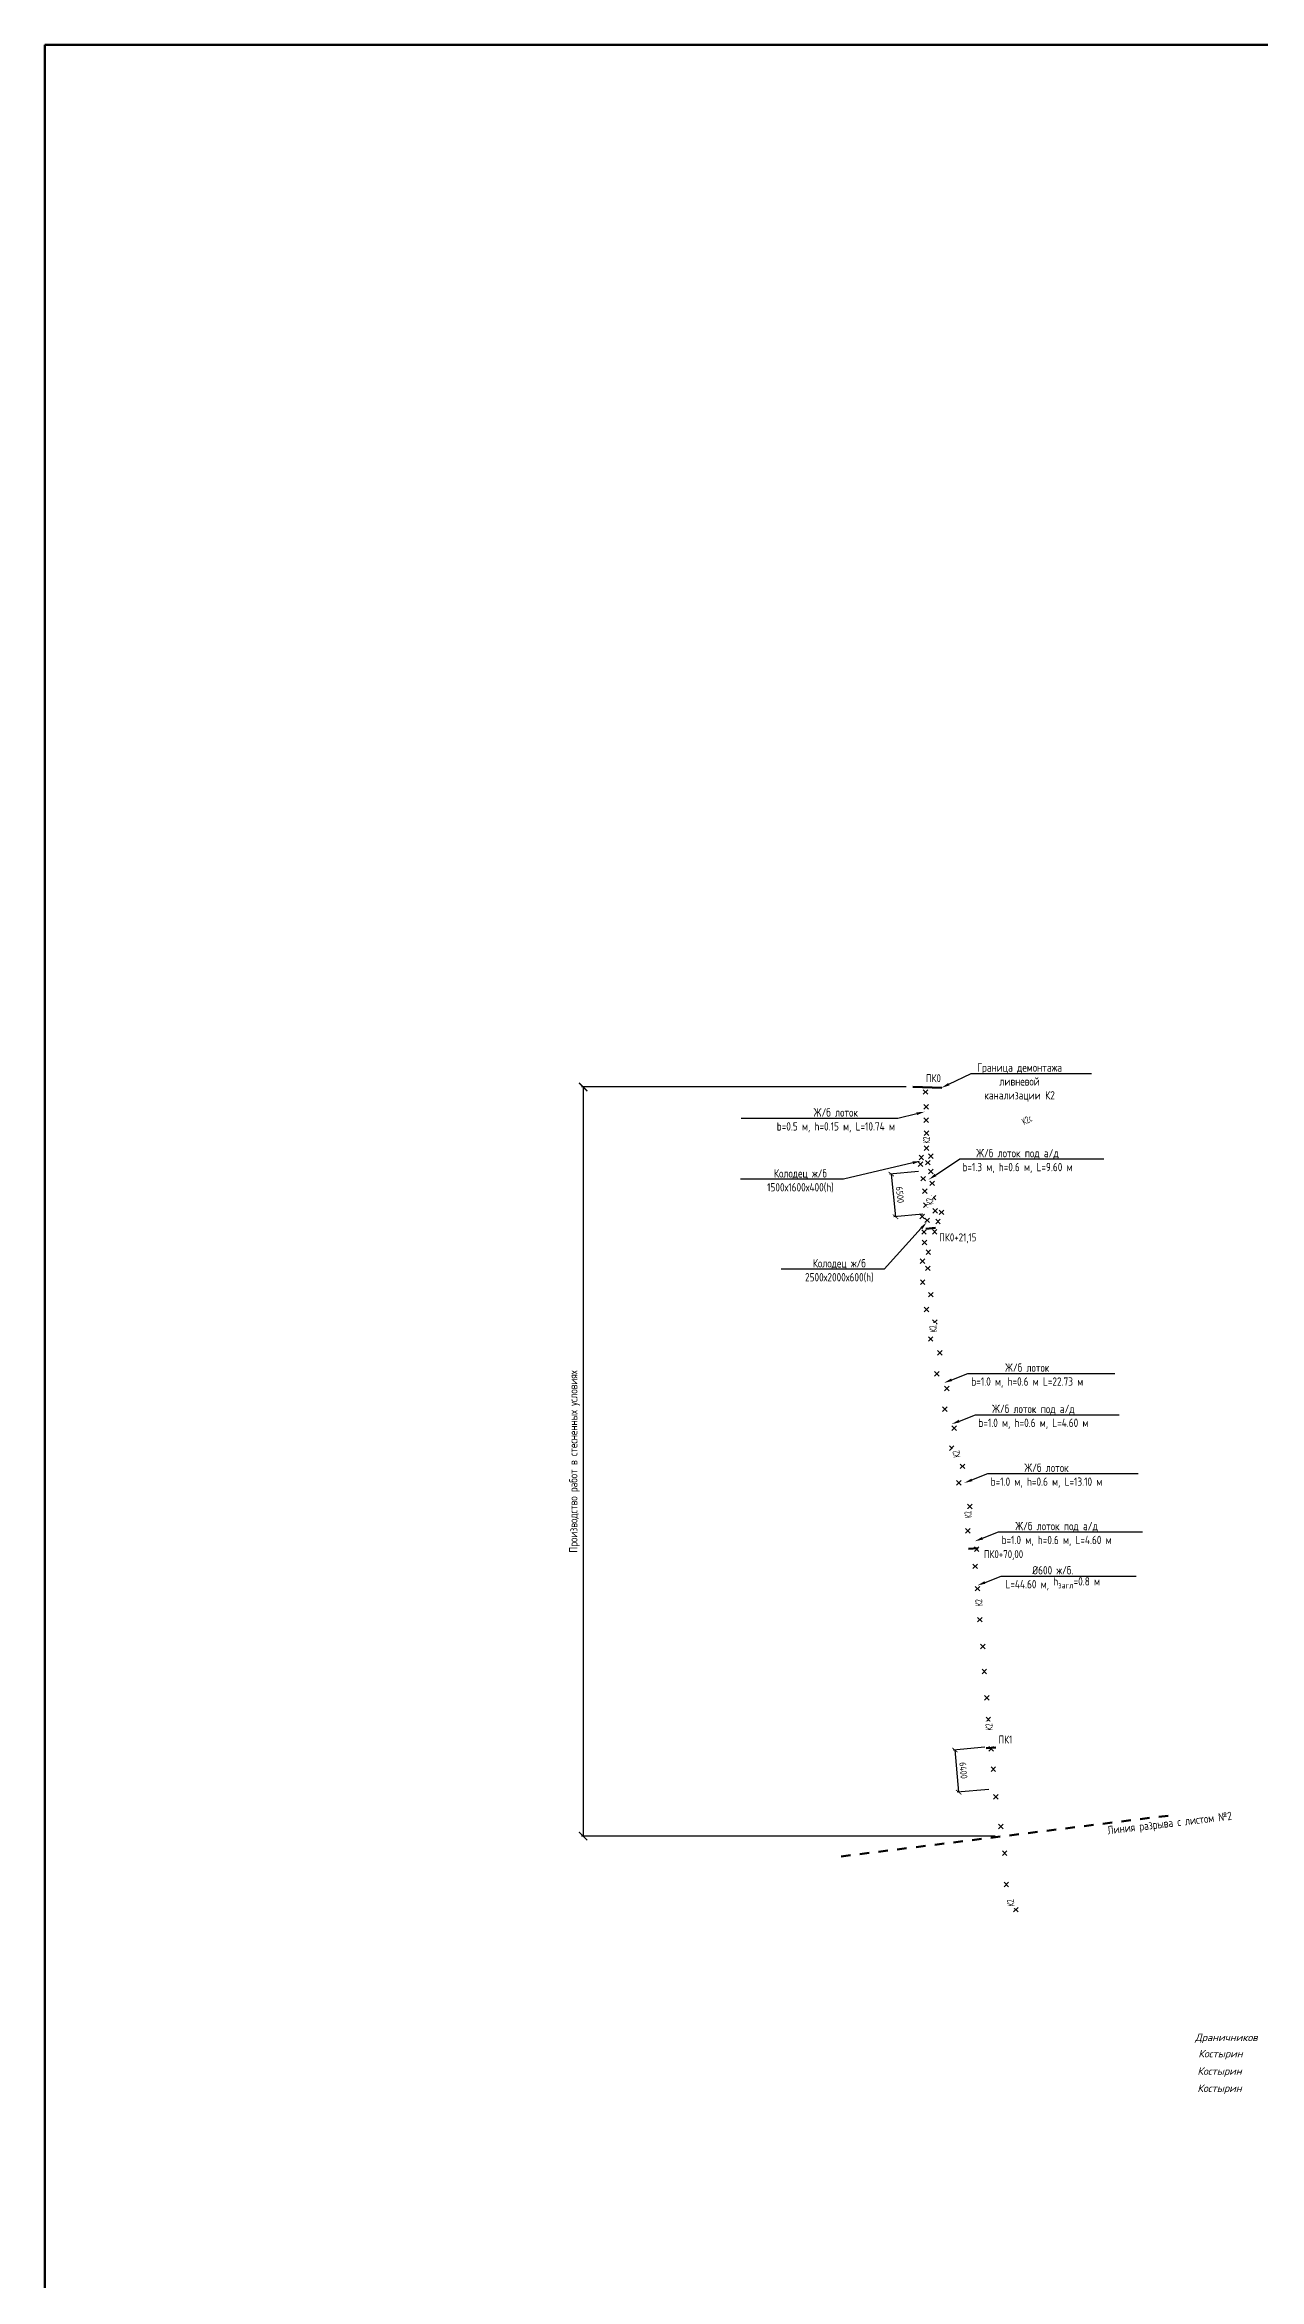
# Model space of a CAD drawing. Header units: millimetres. Extents: x 24859265 to 26550985, y 32092698 to 33532929.
# Drawn here: x 25495414 to 25677535, y 32427861 to 32763025 of the extents above; entities that cross this region are included whole.
import ezdxf
from ezdxf import colors
from ezdxf.entities.mleader import LeaderData, LeaderLine
from ezdxf.math import Vec2, Vec3

# ---------------------------------------------------------------- set-up
doc = ezdxf.new("R2010")
doc.units = ezdxf.units.MM
doc.linetypes.add('Штриховая', pattern=[2822.222233, 1411.111116, -1411.111116])
for name, color, linetype, lineweight in [('Text blocks_Ном._пера__28', 7, 'Continuous', 13), ('ВК_Текст', 7, 'Continuous', 25), ('Пикеты', 1, 'Continuous', 60), ('Труба профиль', 7, 'Continuous', 50)]:
    doc.layers.add(name, color=color, linetype=linetype, lineweight=lineweight)
doc.layers.add('Выноски', color=7, linetype='Continuous')
doc.layers.add('РАМКА', color=7, linetype='Continuous')
doc.styles.add('GOST 2.304', font='GOST_0.TTF')
doc.styles.add('GOST_100', font='cs_gost2304.shx', dxfattribs={"width": 0.7, "height": 300})
doc.styles.add('ISO', font='isocpeur.ttf', dxfattribs={"oblique": 15, "height": 2.5})
doc.styles.get("Standard").update_dxf_attribs({"font": 'arial.ttf'})
doc.dimstyles.new('STANDARD$0', dxfattribs={"dimscale": 100, "dimtxt": 2.5, "dimasz": 1, "dimexe": 0.5, "dimexo": 2, "dimgap": 1, "dimtad": 1, "dimdec": 0, "dimzin": 0, "dimdsep": 46, "dimtxsty": 'Standard', "dimblk1": 'OBLIQUE', "dimblk2": 'OBLIQUE', "dimsah": 1, "dimcen": 2, "dimadec": 0, "dimazin": 0, "dimtfac": 1, "dimtdec": 4, "dimtofl": 0, "dimtmove": 2, "dimatfit": 3, "dimldrblk": 'OBLIQUE', "dimfxl": 1, "dimtolj": 1, "dimtzin": 0, "dimarcsym": 0})

# ---------------------------------------------------------------- blocks, each defined once
blk = doc.blocks.new('*U4')
at = {"color": 255}
blk.add_wipeout([(-200, 125), (200, 125), (200, -125), (-200, -125)], dxfattribs=at)
at = {"layer": 'ВК_Текст', "insert": (0, 0), "char_height": 250, "attachment_point": 5, "style": 'GOST_100'}
blk.add_mtext('К2', dxfattribs=at)
blk = doc.blocks.new('cross')
for p, q in [((-343, 343), (343, -343)), ((-343, -343), (343, 343))]:
    blk.add_line(p, q)
blk = doc.blocks.new('_ArchTick')
at = {"color": 0, "linetype": 'ByBlock', "const_width": 0.15}
blk.add_lwpolyline([(-0.5, -0.5), (0.5, 0.5)], dxfattribs=at)
blk = doc.blocks.new('*D9')
at = {"color": 0, "lineweight": -2, "transparency": 16777216}
for p, q in [((25624562, 32606698), (25575900, 32606698)), ((25576150, 32606698), (25576150, 32494332)), ((25637929, 32494332), (25575900, 32494332))]:
    blk.add_line(p, q, dxfattribs=at)
at = {"color": 0, "lineweight": -2, "transparency": 16777216, "xscale": 1250, "yscale": 1250, "zscale": 1250}
for p, rotation in [((25576150, 32606698), 90), ((25576150, 32494332), 270)]:
    blk.add_blockref('_ArchTick', p, dxfattribs=dict(at, rotation=rotation))
at = {"color": 0, "transparency": 16777216, "insert": (25574846, 32550515), "char_height": 1250, "attachment_point": 5, "rotation": 90, "style": 'GOST 2.304'}
blk.add_mtext('\\A1;Производство работ в стесненных условиях', dxfattribs=at)
blk = doc.blocks.new('_Oblique')
at = {"color": 0, "linetype": 'ByBlock', "lineweight": -2}
blk.add_line((-0.5, -0.5), (0.5, 0.5), dxfattribs=at)
blk = doc.blocks.new('hdsgth')
at = {"color": 255}
blk.add_wipeout([(-1038, 533), (1038, 533), (1038, -533), (-1038, -533)], dxfattribs=at)
at = {"layer": 'ВК_Текст', "insert": (51, 25), "char_height": 1066.7, "attachment_point": 5, "rotation": 359.99126, "style": 'GOST_100'}
blk.add_mtext('К2c', dxfattribs=at)
blk = doc.blocks.new('*D129')
at = {"color": 0, "lineweight": -2, "transparency": 16777216}
for p, q in [((25626447, 32594035), (25622103, 32593610)), ((25622351, 32593635), (25622977, 32587232)), ((25627073, 32587632), (25622729, 32587208))]:
    blk.add_line(p, q, dxfattribs=at)
at = {"color": 0, "lineweight": -2, "transparency": 16777216, "xscale": 750.0000000000001, "yscale": 750.0000000000001, "zscale": 750.0000000000001}
for p, rotation in [((25622351, 32593635), 95.58366881333022), ((25622977, 32587232), 275.5836688133302)]:
    blk.add_blockref('_ArchTick', p, dxfattribs=dict(at, rotation=rotation))
at = {"color": 0, "transparency": 16777216, "insert": (25623660, 32590531), "char_height": 1000, "attachment_point": 5, "rotation": 275.58367, "style": 'GOST 2.304'}
blk.add_mtext('\\A1;6500', dxfattribs=at)
blk = doc.blocks.new('*D130')
at = {"color": 0, "lineweight": -2, "transparency": 16777216}
for p, q in [((25636379, 32507668), (25631628, 32507233)), ((25631877, 32507256), (25632457, 32500925)), ((25636958, 32501337), (25632208, 32500902))]:
    blk.add_line(p, q, dxfattribs=at)
at = {"color": 0, "lineweight": -2, "transparency": 16777216, "xscale": 750.0000000000001, "yscale": 750.0000000000001, "zscale": 750.0000000000001}
for p, rotation in [((25631877, 32507256), 95.22796088444771), ((25632457, 32500925), 275.2279608844477)]:
    blk.add_blockref('_ArchTick', p, dxfattribs=dict(at, rotation=rotation))
at = {"color": 0, "transparency": 16777216, "insert": (25633164, 32504181), "char_height": 1000, "attachment_point": 5, "rotation": 275.22796, "style": 'GOST 2.304'}
blk.add_mtext('\\A1;6400', dxfattribs=at)

msp = doc.modelspace()

# ---------------------------------------------------------------- linework, layer by layer
at = {"color": 240, "lineweight": 70, "true_color": 0xed1f24}
msp.add_line((25633929.0852, 32537405.4923), (25635375.884, 32537523.94), dxfattribs=at)
at = {"color": 1, "linetype": 'Штриховая', "lineweight": 50}
msp.add_line((25663867.1412, 32497400.8539), (25614733.0662, 32491275.8244), dxfattribs=at)
at = {"layer": 'Пикеты', "color": 240, "lineweight": 70, "true_color": 0xed1f24}
msp.add_line((25625562.0149, 32606697.9236), (25629914.7966, 32606561.5316), dxfattribs=at)
at = {"layer": 'Пикеты'}
for p, q in [((25627529.4425, 32585442.6768), (25628976.2413, 32585561.1244)), ((25636594.4841, 32507525.78), (25638041.283, 32507644.2276))]:
    msp.add_line(p, q, dxfattribs=at)

# ---------------------------------------------------------------- block references
for p in [(25627494.5763, 32605947.1776), (25627576.6503, 32603718.3711), (25627588.3264, 32601731.3803), (25626725.4306, 32595108.3868), (25627825.6778, 32595347.5568), (25627127.8019, 32592947.1121), (25627373.4175, 32591077.7822), (25628274.2987, 32594004.2052), (25628469.2293, 32592248.4819), (25627543.4416, 32588962.9774), (25628695.9659, 32590095.9), (25628922.6647, 32588132.1527), (25629892.2758, 32587887.5197), (25626966.3075, 32587283.7364), (25627262.4564, 32584939.6225), (25627751.2993, 32586697.1152), (25628861.6683, 32584963.2956), (25629359.2304, 32586502.3536), (25627331.7929, 32583383.0759), (25627902.8236, 32581920.6547), (25627046.2586, 32580565.2432), (25627850.1294, 32579489.3387), (25627063.6212, 32577405.1132), (25628285.6336, 32575549.2862), (25627636.0166, 32573302.9053), (25628891.6168, 32571450.5486), (25628257.846, 32568893.1023), (25629620.2373, 32566825.0939), (25629175.2177, 32563661.8544), (25630699.0656, 32561467.4065), (25630384.9096, 32558363.762), (25631771.6388, 32555520.04), (25631400.7323, 32552521.4468), (25633019.2402, 32549800.2991), (25632474.6324, 32547331.6011), (25634142.7638, 32543779.0274), (25633841.6866, 32540109.7719), (25635155.2884, 32537367.1158), (25634932.9492, 32534792.3356), (25635277.3949, 32531443.68), (25635613.273, 32526801.4584), (25636083.7676, 32522788.7375), (25636303.3773, 32519026.817), (25636683.9128, 32515073.9315), (25636903.8637, 32511839.4151), (25637343.7654, 32507411.591), (25637656.405, 32504378.0895), (25638031.4057, 32500227.9171), (25638791.491, 32495782.3983), (25639359.9817, 32491773.7145), (25639600.0625, 32487066.8472), (25641023.7535, 32483304.2567)]:
    msp.add_blockref('cross', p)
at = {"layer": 'ВК_Текст', "xscale": 4.266666666666672, "yscale": 4.266666666666672, "zscale": 4.266666666666672, "rotation": 90.26955510629573}
msp.add_blockref('*U4', (25627640.8074, 32598719.3485), dxfattribs=at)

# ---------------------------------------------------------------- texts
at = {"insert": (25654686.0579, 32495827.5137), "char_height": 1250, "attachment_point": 1, "rotation": 6.701140111, "style": 'GOST 2.304'}
msp.add_mtext_dynamic_manual_height_columns('Линия разрыва с листом №2', width=25694.825879, gutter_width=12.5, heights=[0], dxfattribs=at)
at = {"layer": 'Text blocks_Ном._пера__28', "style": 'GOST 2.304'}
msp.add_text('ПК0+70,00', height=1200, dxfattribs=at).set_placement((25636220.3336, 32536025.0471))
at = {"layer": 'Пикеты', "style": 'GOST 2.304'}
for s, p in [('ПК0', (25627540.766, 32607414.0771)), ('ПК0+21,15', (25629538.7857, 32583539.4707))]:
    msp.add_text(s, height=1200, dxfattribs=at).set_placement(p)
at = {"layer": 'РАМКА', "style": 'ISO', "oblique": 15}
for s, p in [('Драничников', (25667904.3505, 32463584.0146)), ('Костырин', (25668395.8159, 32461140.4382)), ('Костырин', (25668253.1491, 32458527.1421)), ('Костырин', (25668253.1491, 32455961.3113))]:
    msp.add_text(s, height=1120, dxfattribs=at).set_placement(p)

# ---------------------------------------------------------------- dimensions: what is measured, and where the dimension line sits
dim = msp.add_aligned_dim(p1=(25637374.9048, 32507758.7283), p2=(25637954.1771, 32501427.8291), distance=-5520.4215, text='6400', dimstyle='STANDARD$0', override={"dimscale": 500, "dimtxt": 2, "dimasz": 1.5, "dimtxsty": 'GOST 2.304', "dimblk1": 'ArchTick', "dimblk2": 'ArchTick'})
dim.commit()
dim.dimension.update_dxf_attribs({"geometry": '*D130', "text_midpoint": (25633163.636, 32504181.4495)})

# ---------------------------------------------------------------- leaders
at = {"layer": 'Выноски', "color": 0, "lineweight": -2}
ml = msp.add_multileader_mtext('Standard', dxfattribs=at)
ml.set_content('{\\C0;Граница демонтажа\\Pливневой\\Pканализации К2}', color=5, style='GOST 2.304')
ml.set_leader_properties(lineweight=-3)
ml.build(insert=Vec2(0, 0))
ml.multileader.update_dxf_attribs({"text_left_attachment_type": 6, "text_right_attachment_type": 6, "dogleg_length": 1, "arrow_head_size": 1250, "scale": 500})
ctx = ml.context
ctx.base_point, ctx.scale, ctx.char_height, ctx.arrow_head_size, ctx.landing_gap_size, ctx.plane_origin = Vec3(25634442.4325, 32608738.2622, -193576), 500, 1250, 1250, 900, Vec3(25637309.9068, 32604082.0951, -193576)
ctx.left_attachment, ctx.right_attachment, ctx.text_align_type = 6, 6, 1
notes = []
notes.append((ctx, [(0, (1, 1, 0), (25634342.5847, 32608738.2622, -193576), (1, 0), 99.8478, [(1, [(25629855.5617, 32606563.3877, -193576)], 0, [])])]))
ctx.mtext.insert, ctx.mtext.alignment, ctx.mtext.flow_direction = Vec3(25641584.8378, 32610238.2622, -193576), 2, 5
ml = msp.add_multileader_mtext('Standard', dxfattribs=at)
ml.set_content('{\\C0;Колодец ж/б\\P2500х2000х600(h)}', color=5, style='GOST 2.304')
ml.set_leader_properties(lineweight=-3)
ml.build(insert=Vec2(0, 0))
ml.multileader.update_dxf_attribs({"text_left_attachment_type": 6, "text_right_attachment_type": 6, "dogleg_length": 1, "arrow_head_size": 1250, "scale": 500})
ctx = ml.context
ctx.base_point, ctx.scale, ctx.char_height, ctx.arrow_head_size, ctx.landing_gap_size, ctx.plane_origin = Vec3(25607941.8392, 32579368.0653), 500, 1250, 1250, 900, Vec3(25601834.7504, 32579612.1859)
ctx.left_attachment, ctx.right_attachment, ctx.text_align_type = 6, 6, 1
notes.append((ctx, [(1, (1, 1, 0), (25621275.747, 32579368.0653), (-1, 0), 99.8478, [(1, [(25627697.0178, 32586425.4895)], 0, [])])]))
ctx.mtext.insert, ctx.mtext.alignment, ctx.mtext.flow_direction = Vec3(25614558.8692, 32580868.0653), 2, 5
for ctx, leaders in notes:
    for number, flags, end, landing, length, lines in leaders:
        leader = LeaderData()
        leader.index, (leader.has_last_leader_line, leader.has_dogleg_vector, leader.attachment_direction) = number, flags
        leader.last_leader_point, leader.dogleg_vector, leader.dogleg_length = Vec3(end), Vec3(landing), length
        for number, points, colour, breaks in lines:
            line = LeaderLine()
            line.index, line.vertices, line.color, line.breaks = number, Vec3.list(points), colors.encode_raw_color(colour), breaks
            leader.lines.append(line)
        ctx.leaders.append(leader)

# ---------------------------------------------------------------- next in the draw order: block references
at = {"rotation": 29.19369614749036}
msp.add_blockref('hdsgth', (25642654.8515, 32601706.6042), dxfattribs=at)
for p in [(25627646.5554, 32599771.8935), (25626855.081, 32596109.5613), (25627646.5554, 32597525.3064), (25628269.3325, 32596309.7859)]:
    msp.add_blockref('cross', p)
at = {"layer": 'ВК_Текст', "xscale": 4.266666666666672, "yscale": 4.266666666666672, "zscale": 4.266666666666672}
for p, rotation in [((25628131.961, 32589534.1946), 95.91712045897565), ((25628634.0864, 32570428.4119), 98.31846090259685), ((25632112.9653, 32551649.8038), 100.0455763607351), ((25633881.6662, 32542556.6056), 99.75558397993865), ((25635478.8178, 32529353.6714), 95.3981783868961), ((25637018.5119, 32510699.1163), 93.78905413209323), ((25640264.0198, 32484324.9946), 96.67588509768737)]:
    msp.add_blockref('*U4', p, dxfattribs=dict(at, rotation=rotation))

# ---------------------------------------------------------------- next in the draw order: linework, layer by layer
at = {"layer": 'Труба профиль'}
msp.add_lwpolyline([(25495413.789, 32763024.8079), (26292794.5567, 32763024.8079), (26292794.5567, 32092697.7447), (25495413.789, 32092697.7447)], close=True, dxfattribs=at)

# ---------------------------------------------------------------- next in the draw order: texts
at = {"layer": 'Пикеты', "style": 'GOST 2.304'}
msp.add_text('ПК1', height=1200, dxfattribs=at).set_placement((25638423.0267, 32508218.6685))

# ---------------------------------------------------------------- next in the draw order: dimensions: what is measured, and where the dimension line sits
dim = msp.add_linear_dim(base=(25576149.6577, 32494332.2572), p1=(25625562.0149, 32606697.9236), p2=(25638929.4358, 32494332.2572), angle=90, text='Производство работ в стесненных условиях', dimstyle='STANDARD$0', override={"dimscale": 500, "dimasz": 2.5, "dimtxsty": 'GOST 2.304', "dimblk1": 'ArchTick', "dimblk2": 'ArchTick'})
dim.commit()
dim.dimension.update_dxf_attribs({"geometry": '*D9', "text_midpoint": (25574845.5119, 32550515.0904)})
dim = msp.add_aligned_dim(p1=(25627441.9563, 32594132.3175), p2=(25628067.905, 32587729.6075), distance=-5114.777, text='6500', dimstyle='STANDARD$0', override={"dimscale": 500, "dimtxt": 2, "dimasz": 1.5, "dimtxsty": 'GOST 2.304', "dimblk1": 'ArchTick', "dimblk2": 'ArchTick'})
dim.commit()
dim.dimension.update_dxf_attribs({"geometry": '*D129', "text_midpoint": (25623660.389, 32590530.6674)})

# ---------------------------------------------------------------- next in the draw order: leaders
at = {"layer": 'Выноски', "color": 0, "lineweight": -2}
ml = msp.add_multileader_mtext('Standard', dxfattribs=at)
ml.set_content('{\\C0;Ж/б лоток\\Pb=0.5 м, h=0.15 м, L=10.74 м}', color=5, style='GOST 2.304')
ml.set_leader_properties(lineweight=-3)
ml.build(insert=Vec2(0, 0))
ml.multileader.update_dxf_attribs({"text_left_attachment_type": 6, "text_right_attachment_type": 6, "dogleg_length": 1, "arrow_head_size": 1250, "scale": 500})
ctx = ml.context
ctx.base_point, ctx.scale, ctx.char_height, ctx.arrow_head_size, ctx.landing_gap_size, ctx.plane_origin = Vec3(25604857.5469, 32601991.7994, -4000), 500, 1250, 1250, 900, Vec3(25601411.5439, 32595809.0507, -4000)
ctx.left_attachment, ctx.right_attachment, ctx.text_align_type = 6, 6, 1
notes = []
notes.append((ctx, [(1, (1, 1, 0), (25623327.266, 32601991.7994, -4000), (-1, 0), 99.8478, [(1, [(25627376.9402, 32602980.7837, -4000)], 0, [])])]))
ctx.mtext.insert, ctx.mtext.alignment, ctx.mtext.flow_direction = Vec3(25614042.4826, 32603491.7994, -4000), 2, 5
ml = msp.add_multileader_mtext('Standard', dxfattribs=at)
ml.set_content('{\\C0;Колодец ж/б\\P1500х1600х400(h)}', color=5, style='GOST 2.304')
ml.set_leader_properties(lineweight=-3)
ml.build(insert=Vec2(0, 0))
ml.multileader.update_dxf_attribs({"text_left_attachment_type": 6, "text_right_attachment_type": 6, "dogleg_length": 1, "arrow_head_size": 1250, "scale": 500})
ctx = ml.context
ctx.base_point, ctx.scale, ctx.char_height, ctx.arrow_head_size, ctx.landing_gap_size, ctx.plane_origin = Vec3(25602378.1528, 32592857.5598), 500, 1250, 1250, 900, Vec3(25600816.0086, 32588432.9945)
ctx.left_attachment, ctx.right_attachment, ctx.text_align_type = 6, 6, 1
notes.append((ctx, [(1, (1, 1, 0), (25615175.9634, 32592857.5598), (-1, 0), 99.8478, [(1, [(25626781.4049, 32595604.7275)], 0, [])])]))
ctx.mtext.insert, ctx.mtext.alignment, ctx.mtext.flow_direction = Vec3(25608727.1342, 32594357.5598), 2, 5
ml = msp.add_multileader_mtext('Standard', dxfattribs=at)
ml.set_content('{\\C0;Ж/б лоток под а/д\\Pb=1.3 м, h=0.6 м, L=9.60 м}', color=5, style='GOST 2.304')
ml.set_leader_properties(lineweight=-3)
ml.build(insert=Vec2(0, 0))
ml.multileader.update_dxf_attribs({"text_left_attachment_type": 6, "text_right_attachment_type": 6, "dogleg_length": 1, "arrow_head_size": 1250, "scale": 500})
ctx = ml.context
ctx.base_point, ctx.scale, ctx.char_height, ctx.arrow_head_size, ctx.landing_gap_size, ctx.plane_origin = Vec3(25632719.189, 32595893.2921), 500, 1250, 1250, 900, Vec3(25601258.3031, 32584737.4523)
ctx.left_attachment, ctx.right_attachment, ctx.text_align_type = 6, 6, 1
notes.append((ctx, [(0, (1, 1, 0), (25632619.3412, 32595893.2921), (1, 0), 99.8478, [(1, [(25627941.9841, 32592793.6667)], 0, [])])]))
ctx.mtext.insert, ctx.mtext.alignment, ctx.mtext.flow_direction = Vec3(25641278.6779, 32597393.2921), 2, 5
ml = msp.add_multileader_mtext('Standard', dxfattribs=at)
ml.set_content('{\\C0;Ж/б лоток\\Pb=1.0 м, h=0.6 м L=22.73 м}', color=5, style='GOST 2.304')
ml.set_leader_properties(lineweight=-3)
ml.build(insert=Vec2(0, 0))
ml.multileader.update_dxf_attribs({"text_left_attachment_type": 6, "text_right_attachment_type": 6, "dogleg_length": 1, "arrow_head_size": 1250, "scale": 500})
ctx = ml.context
ctx.base_point, ctx.scale, ctx.char_height, ctx.arrow_head_size, ctx.landing_gap_size, ctx.plane_origin = Vec3(25633913.5348, 32563724.7585), 500, 1250, 1250, 900, Vec3(25603570.1376, 32554260.0036)
ctx.left_attachment, ctx.right_attachment, ctx.text_align_type = 6, 6, 1
notes.append((ctx, [(0, (1, 1, 0), (25633813.687, 32563724.7585), (1, 0), 99.8478, [(1, [(25630253.8186, 32562316.218)], 0, [])])]))
ctx.mtext.insert, ctx.mtext.alignment, ctx.mtext.flow_direction = Vec3(25642741.0723, 32565224.7585), 2, 5
ml = msp.add_multileader_mtext('Standard', dxfattribs=at)
ml.set_content('{\\C0;Ж/б лоток под а/д\\Pb=1.0 м, h=0.6 м, L=4.60 м}', color=5, style='GOST 2.304')
ml.set_leader_properties(lineweight=-3)
ml.build(insert=Vec2(0, 0))
ml.multileader.update_dxf_attribs({"text_left_attachment_type": 6, "text_right_attachment_type": 6, "dogleg_length": 1, "arrow_head_size": 1250, "scale": 500})
ctx = ml.context
ctx.base_point, ctx.scale, ctx.char_height, ctx.arrow_head_size, ctx.landing_gap_size, ctx.plane_origin = Vec3(25635061.2447, 32557534.8033), 500, 1250, 1250, 900, Vec3(25604717.8475, 32548070.0484)
ctx.left_attachment, ctx.right_attachment, ctx.text_align_type = 6, 6, 1
notes.append((ctx, [(0, (1, 1, 0), (25634961.3969, 32557534.8033), (1, 0), 99.8478, [(1, [(25631401.5284, 32556126.2628)], 0, [])])]))
ctx.mtext.insert, ctx.mtext.alignment, ctx.mtext.flow_direction = Vec3(25643665.4083, 32559034.8033), 2, 5
ml = msp.add_multileader_mtext('Standard', dxfattribs=at)
ml.set_content('{\\C0;Ж/б лоток\\Pb=1.0 м, h=0.6 м, L=13.10 м}', color=5, style='GOST 2.304')
ml.set_leader_properties(lineweight=-3)
ml.build(insert=Vec2(0, 0))
ml.multileader.update_dxf_attribs({"text_left_attachment_type": 6, "text_right_attachment_type": 6, "dogleg_length": 1, "arrow_head_size": 1250, "scale": 500})
ctx = ml.context
ctx.base_point, ctx.scale, ctx.char_height, ctx.arrow_head_size, ctx.landing_gap_size, ctx.plane_origin = Vec3(25636936.0965, 32548706.1094), 500, 1250, 1250, 900, Vec3(25606592.6993, 32539241.3546)
ctx.left_attachment, ctx.right_attachment, ctx.text_align_type = 6, 6, 1
notes.append((ctx, [(0, (1, 1, 0), (25636836.2487, 32548706.1094), (1, 0), 99.8478, [(1, [(25633276.3803, 32547297.5689)], 0, [])])]))
ctx.mtext.insert, ctx.mtext.alignment, ctx.mtext.flow_direction = Vec3(25645629.6097, 32550206.1094), 2, 5
ml = msp.add_multileader_mtext('Standard', dxfattribs=at)
ml.set_content('{\\C0;Ж/б лоток под а/д\\Pb=1.0 м, h=0.6 м, L=4.60 м}', color=5, style='GOST 2.304')
ml.set_leader_properties(lineweight=-3)
ml.build(insert=Vec2(0, 0))
ml.multileader.update_dxf_attribs({"text_left_attachment_type": 6, "text_right_attachment_type": 6, "dogleg_length": 1, "arrow_head_size": 1250, "scale": 500})
ctx = ml.context
ctx.base_point, ctx.scale, ctx.char_height, ctx.arrow_head_size, ctx.landing_gap_size, ctx.plane_origin = Vec3(25638537.2038, 32539961.1818), 500, 1250, 1250, 900, Vec3(25608193.8067, 32530496.4269)
ctx.left_attachment, ctx.right_attachment, ctx.text_align_type = 6, 6, 1
notes.append((ctx, [(0, (1, 1, 0), (25638437.3561, 32539961.1818), (1, 0), 99.8478, [(1, [(25634877.4876, 32538552.6412)], 0, [])])]))
ctx.mtext.insert, ctx.mtext.alignment, ctx.mtext.flow_direction = Vec3(25647141.3675, 32541461.1818), 2, 5
ml = msp.add_multileader_mtext('Standard', dxfattribs=at)
ml.set_content('{\\C0;%%C600 ж/б.\\PL=44.60 м, \\A1;h\\H0.7x;\\S^ загл;\\H1.4286x;=0.8 м}', color=5, style='GOST 2.304')
ml.set_leader_properties(lineweight=-3)
ml.build(insert=Vec2(0, 0))
ml.multileader.update_dxf_attribs({"text_left_attachment_type": 6, "text_right_attachment_type": 6, "dogleg_length": 1, "arrow_head_size": 1250, "scale": 500})
ctx = ml.context
ctx.base_point, ctx.scale, ctx.char_height, ctx.arrow_head_size, ctx.landing_gap_size, ctx.plane_origin = Vec3(25638907.6554, 32533329.633), 500, 1250, 1250, 900, Vec3(25608564.2582, 32523864.8781)
ctx.left_attachment, ctx.right_attachment, ctx.text_align_type = 6, 6, 1
notes.append((ctx, [(0, (1, 1, 0), (25638807.8076, 32533329.633), (1, 0), 99.8478, [(1, [(25635247.9392, 32531921.0924)], 0, [])])]))
ctx.mtext.insert, ctx.mtext.alignment, ctx.mtext.flow_direction = Vec3(25646568.5969, 32534829.638), 2, 5
for ctx, leaders in notes:
    for number, flags, end, landing, length, lines in leaders:
        leader = LeaderData()
        leader.index, (leader.has_last_leader_line, leader.has_dogleg_vector, leader.attachment_direction) = number, flags
        leader.last_leader_point, leader.dogleg_vector, leader.dogleg_length = Vec3(end), Vec3(landing), length
        for number, points, colour, breaks in lines:
            line = LeaderLine()
            line.index, line.vertices, line.color, line.breaks = number, Vec3.list(points), colors.encode_raw_color(colour), breaks
            leader.lines.append(line)
        ctx.leaders.append(leader)

doc.saveas('drawing.dxf')
